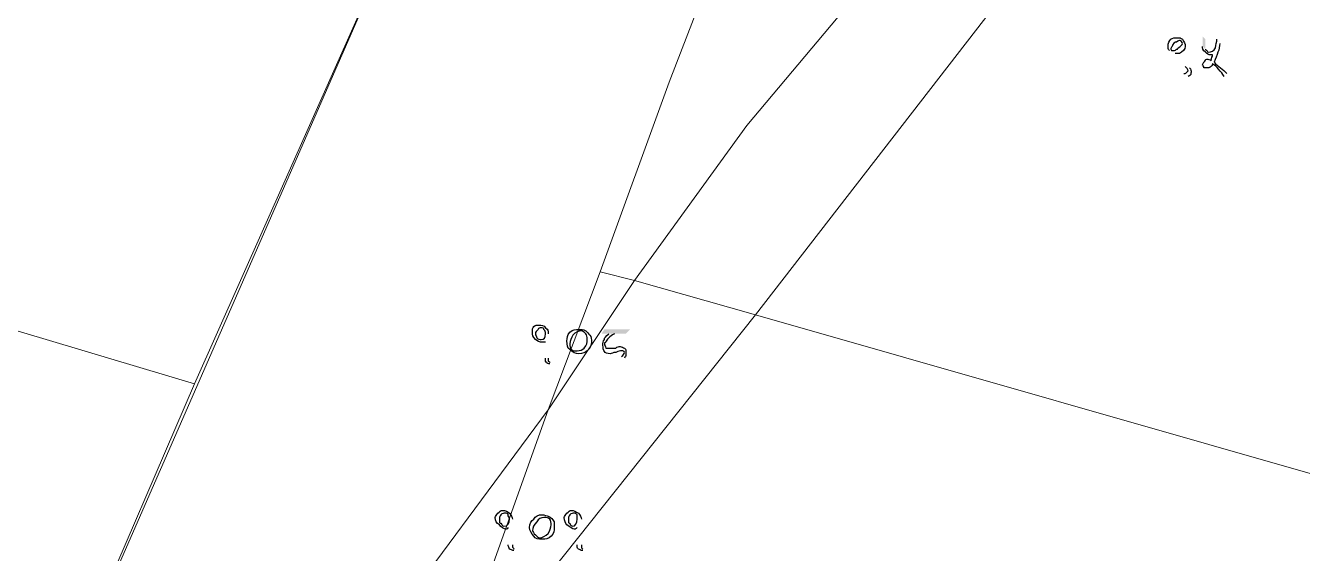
# Model space of a CAD drawing. Header units: inches. Extents: x -9985691 to 3643, y -3270716 to 4788.
# Drawn here: x -4983112 to -4982372, y -3260729 to -3260423 of the extents above; entities that cross this region are included whole.
import ezdxf

# ---------------------------------------------------------------- set-up
doc = ezdxf.new("R2010")
doc.units = ezdxf.units.IN
doc.header["$LTSCALE"] = 2
doc.header["$MEASUREMENT"] = 0
doc.layers.add('PDF_Geometry', color=7, linetype='CONTINUOUS')
doc.layers.add('PDF_Solid Fills', color=7, linetype='CONTINUOUS')

msp = doc.modelspace()

# ---------------------------------------------------------------- hatches: boundary and pattern name
at = {"layer": 'PDF_Solid Fills', "transparency": 33554559}
h = msp.add_hatch(color=256, dxfattribs=at)
h.paths.add_polyline_path([(-4982446.1, -3260438.82), (-4982437.77, -3260447.15)], flags=0)
h.paths.add_polyline_path([(-4982438.6, -3260452.15), (-4982441.1, -3260450.48)], flags=0)
h.paths.add_polyline_path([(-4982440.27, -3260446.32), (-4982449.43, -3260437.15)], flags=0)
h.paths.add_polyline_path([(-4982421.93, -3260430.48), (-4982420.27, -3260432.98)], flags=0)
h.paths.add_polyline_path([(-4982416.1, -3260450.48), (-4982417.77, -3260452.15)], flags=0)
h.paths.add_polyline_path([(-4982430.27, -3260434.65), (-4982430.27, -3260428.82), (-4982428.6, -3260430.48), (-4982428.6, -3260436.32)], flags=0)
h = msp.add_hatch(color=256, dxfattribs=at)
h.paths.add_polyline_path([(-4982446.1, -3260438.82), (-4982437.77, -3260447.15)], flags=0)
h.paths.add_polyline_path([(-4982438.6, -3260452.15), (-4982441.1, -3260450.48)], flags=0)
h.paths.add_polyline_path([(-4982440.27, -3260446.32), (-4982449.43, -3260437.15)], flags=0)
h.paths.add_polyline_path([(-4982421.93, -3260430.48), (-4982420.27, -3260432.98)], flags=0)
h.paths.add_polyline_path([(-4982416.1, -3260450.48), (-4982417.77, -3260452.15)], flags=0)
h.paths.add_polyline_path([(-4982430.27, -3260434.65), (-4982430.27, -3260428.82), (-4982428.6, -3260430.48), (-4982428.6, -3260436.32)], flags=0)
h = msp.add_hatch(color=256, dxfattribs=at)
h.paths.add_polyline_path([(-4982809.43, -3260601.31), (-4982809.43, -3260615.48)], flags=0)
h.paths.add_polyline_path([(-4982808.6, -3260617.98), (-4982808.6, -3260618.81)], flags=0)
h.paths.add_polyline_path([(-4982774.43, -3260601.31), (-4982778.6, -3260601.31), (-4982776.93, -3260598.81), (-4982761.93, -3260598.81), (-4982764.43, -3260601.31), (-4982771.1, -3260601.31)], flags=0)
h.paths.add_polyline_path([(-4982765.27, -3260615.48), (-4982766.93, -3260614.65)], flags=0)
h = msp.add_hatch(color=256, dxfattribs=at)
h.paths.add_polyline_path([(-4982809.43, -3260601.31), (-4982809.43, -3260615.48)], flags=0)
h.paths.add_polyline_path([(-4982808.6, -3260617.98), (-4982808.6, -3260618.81)], flags=0)
h.paths.add_polyline_path([(-4982774.43, -3260601.31), (-4982778.6, -3260601.31), (-4982776.93, -3260598.81), (-4982761.93, -3260598.81), (-4982764.43, -3260601.31), (-4982771.1, -3260601.31)], flags=0)
h.paths.add_polyline_path([(-4982765.27, -3260615.48), (-4982766.93, -3260614.65)], flags=0)

# ---------------------------------------------------------------- linework, layer by layer
at = {"layer": 'PDF_Geometry', "lineweight": 9}
for points in [[(-4982299.43, -3260525.48), (-4982339.43, -3260690.48), (-4982689.43, -3260590.48), (-4982519.43, -3260370.48), (-4982554.43, -3260165.48), (-4982544.43, -3260120.48), (-4982254.43, -3260105.48), (-4982294.43, -3260510.48)], [(-4982299.43, -3260525.48), (-4982339.43, -3260690.48), (-4982689.43, -3260590.48), (-4982519.43, -3260370.48), (-4982554.43, -3260165.48), (-4982544.43, -3260120.48), (-4982254.43, -3260105.48), (-4982294.43, -3260510.48)], [(-4982299.43, -3260525.48), (-4982339.43, -3260690.48), (-4982689.43, -3260590.48), (-4982519.43, -3260370.48), (-4982554.43, -3260165.48), (-4982544.43, -3260120.48), (-4982254.43, -3260105.48), (-4982294.43, -3260510.48)], [(-4982299.43, -3260525.48), (-4982339.43, -3260690.48), (-4982689.43, -3260590.48), (-4982519.43, -3260370.48), (-4982554.43, -3260165.48), (-4982544.43, -3260120.48), (-4982254.43, -3260105.48), (-4982294.43, -3260510.48)], [(-4982689.43, -3260590.48), (-4982759.43, -3260570.48), (-4982694.43, -3260480.48), (-4982589.43, -3260355.48), (-4982609.43, -3260170.48), (-4982594.43, -3260120.48), (-4982544.43, -3260120.48), (-4982554.43, -3260165.48), (-4982519.43, -3260370.48)], [(-4982689.43, -3260590.48), (-4982759.43, -3260570.48), (-4982694.43, -3260480.48), (-4982589.43, -3260355.48), (-4982609.43, -3260170.48), (-4982594.43, -3260120.48), (-4982544.43, -3260120.48), (-4982554.43, -3260165.48), (-4982519.43, -3260370.48)], [(-4982689.43, -3260590.48), (-4982759.43, -3260570.48), (-4982694.43, -3260480.48), (-4982589.43, -3260355.48), (-4982609.43, -3260170.48), (-4982594.43, -3260120.48), (-4982544.43, -3260120.48), (-4982554.43, -3260165.48), (-4982519.43, -3260370.48)], [(-4982689.43, -3260590.48), (-4982759.43, -3260570.48), (-4982694.43, -3260480.48), (-4982589.43, -3260355.48), (-4982609.43, -3260170.48), (-4982594.43, -3260120.48), (-4982544.43, -3260120.48), (-4982554.43, -3260165.48), (-4982519.43, -3260370.48)], [(-4982779.43, -3260565.48), (-4982809.43, -3260645.48), (-4982909.43, -3260780.48), (-4983179.43, -3261195.48), (-4983284.43, -3261195.48), (-4983139.43, -3260920.48), (-4982894.43, -3260360.48), (-4982889.43, -3260355.48), (-4982829.43, -3260215.48), (-4982819.43, -3260210.48), (-4982629.43, -3260170.48), (-4982739.43, -3260455.48)], [(-4982779.43, -3260565.48), (-4982809.43, -3260645.48), (-4982909.43, -3260780.48), (-4983179.43, -3261195.48), (-4983284.43, -3261195.48), (-4983139.43, -3260920.48), (-4982894.43, -3260360.48), (-4982889.43, -3260355.48), (-4982829.43, -3260215.48), (-4982819.43, -3260210.48), (-4982629.43, -3260170.48), (-4982739.43, -3260455.48)], [(-4982779.43, -3260565.48), (-4982809.43, -3260645.48), (-4982909.43, -3260780.48), (-4983179.43, -3261195.48), (-4983284.43, -3261195.48), (-4983139.43, -3260920.48), (-4982894.43, -3260360.48), (-4982889.43, -3260355.48), (-4982829.43, -3260215.48), (-4982819.43, -3260210.48), (-4982629.43, -3260170.48), (-4982739.43, -3260455.48)], [(-4982779.43, -3260565.48), (-4982809.43, -3260645.48), (-4982909.43, -3260780.48), (-4983179.43, -3261195.48), (-4983284.43, -3261195.48), (-4983139.43, -3260920.48), (-4982894.43, -3260360.48), (-4982889.43, -3260355.48), (-4982829.43, -3260215.48), (-4982819.43, -3260210.48), (-4982629.43, -3260170.48), (-4982739.43, -3260455.48)], [(-4982759.43, -3260570.48), (-4982779.43, -3260565.48), (-4982739.43, -3260455.48), (-4982629.43, -3260170.48), (-4982609.43, -3260170.48), (-4982589.43, -3260355.48), (-4982694.43, -3260480.48)], [(-4982759.43, -3260570.48), (-4982779.43, -3260565.48), (-4982739.43, -3260455.48), (-4982629.43, -3260170.48), (-4982609.43, -3260170.48), (-4982589.43, -3260355.48), (-4982694.43, -3260480.48)], [(-4982759.43, -3260570.48), (-4982779.43, -3260565.48), (-4982739.43, -3260455.48), (-4982629.43, -3260170.48), (-4982609.43, -3260170.48), (-4982589.43, -3260355.48), (-4982694.43, -3260480.48)], [(-4982759.43, -3260570.48), (-4982779.43, -3260565.48), (-4982739.43, -3260455.48), (-4982629.43, -3260170.48), (-4982609.43, -3260170.48), (-4982589.43, -3260355.48), (-4982694.43, -3260480.48)], [(-4983544.43, -3260195.48), (-4983059.43, -3260300.48), (-4982884.43, -3260335.48), (-4982889.43, -3260355.48), (-4982894.43, -3260360.48), (-4983014.43, -3260630.48), (-4983649.43, -3260440.48), (-4983669.43, -3260435.48), (-4983669.43, -3260385.48), (-4983599.43, -3260275.48), (-4983559.43, -3260210.48)], [(-4983544.43, -3260195.48), (-4983059.43, -3260300.48), (-4982884.43, -3260335.48), (-4982889.43, -3260355.48), (-4982894.43, -3260360.48), (-4983014.43, -3260630.48), (-4983649.43, -3260440.48), (-4983669.43, -3260435.48), (-4983669.43, -3260385.48), (-4983599.43, -3260275.48), (-4983559.43, -3260210.48)], [(-4983544.43, -3260195.48), (-4983059.43, -3260300.48), (-4982884.43, -3260335.48), (-4982889.43, -3260355.48), (-4982894.43, -3260360.48), (-4983014.43, -3260630.48), (-4983649.43, -3260440.48), (-4983669.43, -3260435.48), (-4983669.43, -3260385.48), (-4983599.43, -3260275.48), (-4983559.43, -3260210.48)], [(-4983544.43, -3260195.48), (-4983059.43, -3260300.48), (-4982884.43, -3260335.48), (-4982889.43, -3260355.48), (-4982894.43, -3260360.48), (-4983014.43, -3260630.48), (-4983649.43, -3260440.48), (-4983669.43, -3260435.48), (-4983669.43, -3260385.48), (-4983599.43, -3260275.48), (-4983559.43, -3260210.48)], [(-4983014.43, -3260630.48), (-4983139.43, -3260920.48), (-4983554.43, -3260760.48), (-4983669.43, -3260720.48), (-4983669.43, -3260460.48), (-4983649.43, -3260440.48)], [(-4983014.43, -3260630.48), (-4983139.43, -3260920.48), (-4983554.43, -3260760.48), (-4983669.43, -3260720.48), (-4983669.43, -3260460.48), (-4983649.43, -3260440.48)], [(-4983014.43, -3260630.48), (-4983139.43, -3260920.48), (-4983554.43, -3260760.48), (-4983669.43, -3260720.48), (-4983669.43, -3260460.48), (-4983649.43, -3260440.48)], [(-4983014.43, -3260630.48), (-4983139.43, -3260920.48), (-4983554.43, -3260760.48), (-4983669.43, -3260720.48), (-4983669.43, -3260460.48), (-4983649.43, -3260440.48)], [(-4982759.43, -3260570.48), (-4982809.43, -3260645.48), (-4982779.43, -3260565.48)], [(-4982759.43, -3260570.48), (-4982809.43, -3260645.48), (-4982779.43, -3260565.48)], [(-4982759.43, -3260570.48), (-4982809.43, -3260645.48), (-4982779.43, -3260565.48)], [(-4982759.43, -3260570.48), (-4982809.43, -3260645.48), (-4982779.43, -3260565.48)], [(-4982689.43, -3260590.48), (-4982844.43, -3260785.48), (-4982884.43, -3260855.48), (-4982809.43, -3260645.48), (-4982759.43, -3260570.48)], [(-4982689.43, -3260590.48), (-4982844.43, -3260785.48), (-4982884.43, -3260855.48), (-4982809.43, -3260645.48), (-4982759.43, -3260570.48)], [(-4982689.43, -3260590.48), (-4982844.43, -3260785.48), (-4982884.43, -3260855.48), (-4982809.43, -3260645.48), (-4982759.43, -3260570.48)], [(-4982689.43, -3260590.48), (-4982844.43, -3260785.48), (-4982884.43, -3260855.48), (-4982809.43, -3260645.48), (-4982759.43, -3260570.48)], [(-4982339.43, -3260690.48), (-4982349.43, -3260745.48), (-4982354.43, -3260760.48), (-4982404.43, -3260955.48), (-4982419.43, -3260940.48), (-4982554.43, -3260920.48), (-4982844.43, -3260785.48), (-4982689.43, -3260590.48)], [(-4982339.43, -3260690.48), (-4982349.43, -3260745.48), (-4982354.43, -3260760.48), (-4982404.43, -3260955.48), (-4982419.43, -3260940.48), (-4982554.43, -3260920.48), (-4982844.43, -3260785.48), (-4982689.43, -3260590.48)], [(-4982339.43, -3260690.48), (-4982349.43, -3260745.48), (-4982354.43, -3260760.48), (-4982404.43, -3260955.48), (-4982419.43, -3260940.48), (-4982554.43, -3260920.48), (-4982844.43, -3260785.48), (-4982689.43, -3260590.48)], [(-4982339.43, -3260690.48), (-4982349.43, -3260745.48), (-4982354.43, -3260760.48), (-4982404.43, -3260955.48), (-4982419.43, -3260940.48), (-4982554.43, -3260920.48), (-4982844.43, -3260785.48), (-4982689.43, -3260590.48)], [(-4982884.43, -3260855.48), (-4983099.43, -3261195.48), (-4983179.43, -3261195.48), (-4982909.43, -3260780.48), (-4982809.43, -3260645.48)], [(-4982884.43, -3260855.48), (-4983099.43, -3261195.48), (-4983179.43, -3261195.48), (-4982909.43, -3260780.48), (-4982809.43, -3260645.48)], [(-4982884.43, -3260855.48), (-4983099.43, -3261195.48), (-4983179.43, -3261195.48), (-4982909.43, -3260780.48), (-4982809.43, -3260645.48)], [(-4982884.43, -3260855.48), (-4983099.43, -3261195.48), (-4983179.43, -3261195.48), (-4982909.43, -3260780.48), (-4982809.43, -3260645.48)]]:
    msp.add_lwpolyline(points, close=True, dxfattribs=at)
at = {"layer": 'PDF_Geometry', "lineweight": 25}
for points in [[(-4982450.27, -3260434.65), (-4982450.27, -3260432.98), (-4982449.43, -3260431.32), (-4982448.6, -3260430.48)], [(-4982450.27, -3260434.65), (-4982450.27, -3260432.98), (-4982449.43, -3260431.32), (-4982448.6, -3260430.48)], [(-4982448.6, -3260430.48), (-4982447.77, -3260429.65), (-4982446.1, -3260429.65), (-4982445.27, -3260429.65)], [(-4982448.6, -3260430.48), (-4982447.77, -3260429.65), (-4982446.1, -3260429.65), (-4982445.27, -3260429.65)], [(-4982445.27, -3260432.15), (-4982446.1, -3260432.15), (-4982447.77, -3260432.98), (-4982447.77, -3260434.65)], [(-4982445.27, -3260432.15), (-4982446.1, -3260432.15), (-4982447.77, -3260432.98), (-4982447.77, -3260434.65)], [(-4982445.27, -3260429.65), (-4982443.6, -3260429.65), (-4982442.77, -3260429.65), (-4982441.93, -3260430.48)], [(-4982445.27, -3260429.65), (-4982443.6, -3260429.65), (-4982442.77, -3260429.65), (-4982441.93, -3260430.48)], [(-4982443.6, -3260431.32), (-4982443.6, -3260431.32), (-4982444.43, -3260431.32), (-4982445.27, -3260432.15)], [(-4982443.6, -3260431.32), (-4982443.6, -3260431.32), (-4982444.43, -3260431.32), (-4982445.27, -3260432.15)], [(-4982444.43, -3260435.48), (-4982442.77, -3260434.65), (-4982441.93, -3260433.82), (-4982441.93, -3260432.98)], [(-4982444.43, -3260435.48), (-4982442.77, -3260434.65), (-4982441.93, -3260433.82), (-4982441.93, -3260432.98)], [(-4982441.93, -3260432.98), (-4982441.93, -3260432.15), (-4982442.77, -3260431.32), (-4982443.6, -3260431.32)], [(-4982441.93, -3260432.98), (-4982441.93, -3260432.15), (-4982442.77, -3260431.32), (-4982443.6, -3260431.32)], [(-4982441.93, -3260430.48), (-4982441.1, -3260432.15), (-4982440.27, -3260432.98), (-4982440.27, -3260434.65)], [(-4982441.93, -3260430.48), (-4982441.1, -3260432.15), (-4982440.27, -3260432.98), (-4982440.27, -3260434.65)], [(-4982420.27, -3260432.98), (-4982420.27, -3260436.32), (-4982421.93, -3260439.65), (-4982423.6, -3260443.82)], [(-4982420.27, -3260432.98), (-4982420.27, -3260436.32), (-4982421.93, -3260439.65), (-4982423.6, -3260443.82)], [(-4982422.77, -3260435.48), (-4982422.77, -3260433.82), (-4982421.93, -3260432.15), (-4982421.93, -3260430.48)], [(-4982422.77, -3260435.48), (-4982422.77, -3260433.82), (-4982421.93, -3260432.15), (-4982421.93, -3260430.48)], [(-4982449.43, -3260437.15), (-4982450.27, -3260436.32), (-4982450.27, -3260435.48), (-4982450.27, -3260434.65)], [(-4982449.43, -3260437.15), (-4982450.27, -3260436.32), (-4982450.27, -3260435.48), (-4982450.27, -3260434.65)], [(-4982447.77, -3260434.65), (-4982448.6, -3260435.48), (-4982448.6, -3260435.48), (-4982448.6, -3260436.32)], [(-4982447.77, -3260434.65), (-4982448.6, -3260435.48), (-4982448.6, -3260435.48), (-4982448.6, -3260436.32)], [(-4982448.6, -3260436.32), (-4982448.6, -3260437.15), (-4982447.77, -3260437.15), (-4982447.77, -3260437.15)], [(-4982448.6, -3260436.32), (-4982448.6, -3260437.15), (-4982447.77, -3260437.15), (-4982447.77, -3260437.15)], [(-4982447.77, -3260437.15), (-4982446.93, -3260437.15), (-4982446.1, -3260437.15), (-4982445.27, -3260436.32)], [(-4982447.77, -3260437.15), (-4982446.93, -3260437.15), (-4982446.1, -3260437.15), (-4982445.27, -3260436.32)], [(-4982443.6, -3260438.82), (-4982444.43, -3260438.82), (-4982445.27, -3260438.82), (-4982446.1, -3260438.82)], [(-4982443.6, -3260438.82), (-4982444.43, -3260438.82), (-4982445.27, -3260438.82), (-4982446.1, -3260438.82)], [(-4982445.27, -3260436.32), (-4982445.27, -3260436.32), (-4982444.43, -3260436.32), (-4982444.43, -3260435.48)], [(-4982445.27, -3260436.32), (-4982445.27, -3260436.32), (-4982444.43, -3260436.32), (-4982444.43, -3260435.48)], [(-4982440.27, -3260434.65), (-4982440.27, -3260436.32), (-4982441.93, -3260437.98), (-4982443.6, -3260438.82)], [(-4982440.27, -3260434.65), (-4982440.27, -3260436.32), (-4982441.93, -3260437.98), (-4982443.6, -3260438.82)], [(-4982428.6, -3260437.98), (-4982430.27, -3260437.15), (-4982430.27, -3260435.48), (-4982430.27, -3260434.65)], [(-4982428.6, -3260437.98), (-4982430.27, -3260437.15), (-4982430.27, -3260435.48), (-4982430.27, -3260434.65)], [(-4982428.6, -3260436.32), (-4982428.6, -3260436.32), (-4982428.6, -3260437.15), (-4982427.77, -3260437.15)], [(-4982428.6, -3260436.32), (-4982428.6, -3260436.32), (-4982428.6, -3260437.15), (-4982427.77, -3260437.15)], [(-4982425.27, -3260439.65), (-4982426.93, -3260439.65), (-4982427.77, -3260438.82), (-4982428.6, -3260437.98)], [(-4982425.27, -3260439.65), (-4982426.93, -3260439.65), (-4982427.77, -3260438.82), (-4982428.6, -3260437.98)], [(-4982427.77, -3260437.15), (-4982427.77, -3260437.98), (-4982426.93, -3260437.98), (-4982426.93, -3260437.98)], [(-4982427.77, -3260437.15), (-4982427.77, -3260437.98), (-4982426.93, -3260437.98), (-4982426.93, -3260437.98)], [(-4982426.93, -3260437.98), (-4982425.27, -3260437.98), (-4982423.6, -3260437.15), (-4982422.77, -3260435.48)], [(-4982426.93, -3260437.98), (-4982425.27, -3260437.98), (-4982423.6, -3260437.15), (-4982422.77, -3260435.48)], [(-4982425.27, -3260442.98), (-4982425.27, -3260441.32), (-4982424.43, -3260440.48), (-4982424.43, -3260439.65)], [(-4982424.43, -3260439.65), (-4982424.43, -3260439.65), (-4982425.27, -3260439.65), (-4982425.27, -3260439.65)], [(-4982425.27, -3260442.98), (-4982425.27, -3260441.32), (-4982424.43, -3260440.48), (-4982424.43, -3260439.65)], [(-4982424.43, -3260439.65), (-4982424.43, -3260439.65), (-4982425.27, -3260439.65), (-4982425.27, -3260439.65)], [(-4982438.6, -3260448.82), (-4982438.6, -3260447.98), (-4982439.43, -3260447.15), (-4982440.27, -3260446.32)], [(-4982438.6, -3260448.82), (-4982438.6, -3260447.98), (-4982439.43, -3260447.15), (-4982440.27, -3260446.32)], [(-4982439.43, -3260449.65), (-4982439.43, -3260449.65), (-4982438.6, -3260448.82), (-4982438.6, -3260448.82)], [(-4982439.43, -3260449.65), (-4982439.43, -3260449.65), (-4982438.6, -3260448.82), (-4982438.6, -3260448.82)], [(-4982437.77, -3260447.15), (-4982436.93, -3260447.98), (-4982436.93, -3260448.82), (-4982436.93, -3260449.65)], [(-4982437.77, -3260447.15), (-4982436.93, -3260447.98), (-4982436.93, -3260448.82), (-4982436.93, -3260449.65)], [(-4982430.27, -3260445.48), (-4982430.27, -3260444.65), (-4982429.43, -3260443.82), (-4982429.43, -3260443.82)], [(-4982430.27, -3260445.48), (-4982430.27, -3260444.65), (-4982429.43, -3260443.82), (-4982429.43, -3260443.82)], [(-4982429.43, -3260447.15), (-4982429.43, -3260446.32), (-4982430.27, -3260445.48), (-4982430.27, -3260445.48)], [(-4982429.43, -3260447.15), (-4982429.43, -3260446.32), (-4982430.27, -3260445.48), (-4982430.27, -3260445.48)], [(-4982429.43, -3260443.82), (-4982428.6, -3260442.98), (-4982428.6, -3260442.15), (-4982427.77, -3260442.15)], [(-4982429.43, -3260443.82), (-4982428.6, -3260442.98), (-4982428.6, -3260442.15), (-4982427.77, -3260442.15)], [(-4982427.77, -3260447.15), (-4982428.6, -3260447.15), (-4982428.6, -3260447.15), (-4982429.43, -3260447.15)], [(-4982427.77, -3260447.15), (-4982428.6, -3260447.15), (-4982428.6, -3260447.15), (-4982429.43, -3260447.15)], [(-4982427.77, -3260442.15), (-4982426.93, -3260442.15), (-4982426.1, -3260442.15), (-4982425.27, -3260442.98)], [(-4982427.77, -3260442.15), (-4982426.93, -3260442.15), (-4982426.1, -3260442.15), (-4982425.27, -3260442.98)], [(-4982425.27, -3260446.32), (-4982426.1, -3260447.15), (-4982426.93, -3260447.15), (-4982427.77, -3260447.15)], [(-4982425.27, -3260446.32), (-4982426.1, -3260447.15), (-4982426.93, -3260447.15), (-4982427.77, -3260447.15)], [(-4982424.43, -3260444.65), (-4982424.43, -3260445.48), (-4982425.27, -3260446.32), (-4982425.27, -3260446.32)], [(-4982424.43, -3260444.65), (-4982424.43, -3260445.48), (-4982425.27, -3260446.32), (-4982425.27, -3260446.32)], [(-4982421.1, -3260447.98), (-4982421.93, -3260446.32), (-4982423.6, -3260445.48), (-4982424.43, -3260444.65)], [(-4982421.1, -3260447.98), (-4982421.93, -3260446.32), (-4982423.6, -3260445.48), (-4982424.43, -3260444.65)], [(-4982423.6, -3260443.82), (-4982421.1, -3260446.32), (-4982418.6, -3260447.98), (-4982416.1, -3260450.48)], [(-4982423.6, -3260443.82), (-4982421.1, -3260446.32), (-4982418.6, -3260447.98), (-4982416.1, -3260450.48)], [(-4982417.77, -3260452.15), (-4982418.6, -3260450.48), (-4982419.43, -3260449.65), (-4982421.1, -3260447.98)], [(-4982417.77, -3260452.15), (-4982418.6, -3260450.48), (-4982419.43, -3260449.65), (-4982421.1, -3260447.98)], [(-4982441.1, -3260450.48), (-4982440.27, -3260450.48), (-4982440.27, -3260450.48), (-4982439.43, -3260449.65)], [(-4982441.1, -3260450.48), (-4982440.27, -3260450.48), (-4982440.27, -3260450.48), (-4982439.43, -3260449.65)], [(-4982436.93, -3260449.65), (-4982436.93, -3260450.48), (-4982436.93, -3260451.32), (-4982438.6, -3260452.15)], [(-4982436.93, -3260449.65), (-4982436.93, -3260450.48), (-4982436.93, -3260451.32), (-4982438.6, -3260452.15)], [(-4982817.77, -3260597.15), (-4982816.93, -3260596.31), (-4982816.1, -3260596.31), (-4982814.43, -3260596.31)], [(-4982817.77, -3260597.15), (-4982816.93, -3260596.31), (-4982816.1, -3260596.31), (-4982814.43, -3260596.31)], [(-4982814.43, -3260596.31), (-4982813.6, -3260596.31), (-4982811.93, -3260596.31), (-4982811.1, -3260597.98)], [(-4982814.43, -3260596.31), (-4982813.6, -3260596.31), (-4982811.93, -3260596.31), (-4982811.1, -3260597.98)], [(-4982818.6, -3260600.48), (-4982818.6, -3260598.81), (-4982818.6, -3260597.98), (-4982817.77, -3260597.15)], [(-4982818.6, -3260600.48), (-4982818.6, -3260598.81), (-4982818.6, -3260597.98), (-4982817.77, -3260597.15)], [(-4982816.93, -3260604.65), (-4982818.6, -3260602.98), (-4982818.6, -3260602.15), (-4982818.6, -3260600.48)], [(-4982816.93, -3260604.65), (-4982818.6, -3260602.98), (-4982818.6, -3260602.15), (-4982818.6, -3260600.48)], [(-4982815.27, -3260598.81), (-4982816.1, -3260599.65), (-4982816.93, -3260600.48), (-4982816.93, -3260601.31)], [(-4982815.27, -3260598.81), (-4982816.1, -3260599.65), (-4982816.93, -3260600.48), (-4982816.93, -3260601.31)], [(-4982816.93, -3260601.31), (-4982816.93, -3260602.15), (-4982816.1, -3260602.98), (-4982816.1, -3260603.81)], [(-4982816.93, -3260601.31), (-4982816.93, -3260602.15), (-4982816.1, -3260602.98), (-4982816.1, -3260603.81)], [(-4982816.1, -3260603.81), (-4982815.27, -3260604.65), (-4982814.43, -3260604.65), (-4982813.6, -3260604.65)], [(-4982816.1, -3260603.81), (-4982815.27, -3260604.65), (-4982814.43, -3260604.65), (-4982813.6, -3260604.65)], [(-4982813.6, -3260597.98), (-4982814.43, -3260597.98), (-4982815.27, -3260597.98), (-4982815.27, -3260598.81)], [(-4982813.6, -3260597.98), (-4982814.43, -3260597.98), (-4982815.27, -3260597.98), (-4982815.27, -3260598.81)], [(-4982811.93, -3260598.81), (-4982811.93, -3260597.98), (-4982812.77, -3260597.98), (-4982813.6, -3260597.98)], [(-4982811.93, -3260598.81), (-4982811.93, -3260597.98), (-4982812.77, -3260597.98), (-4982813.6, -3260597.98)], [(-4982813.6, -3260604.65), (-4982811.93, -3260604.65), (-4982811.1, -3260603.81), (-4982811.1, -3260601.31)], [(-4982813.6, -3260604.65), (-4982811.93, -3260604.65), (-4982811.1, -3260603.81), (-4982811.1, -3260601.31)], [(-4982811.1, -3260601.31), (-4982811.1, -3260600.48), (-4982811.1, -3260599.65), (-4982811.93, -3260598.81)], [(-4982811.1, -3260601.31), (-4982811.1, -3260600.48), (-4982811.1, -3260599.65), (-4982811.93, -3260598.81)], [(-4982811.1, -3260597.98), (-4982809.43, -3260598.81), (-4982809.43, -3260599.65), (-4982809.43, -3260601.31)], [(-4982811.1, -3260597.98), (-4982809.43, -3260598.81), (-4982809.43, -3260599.65), (-4982809.43, -3260601.31)], [(-4982798.6, -3260605.48), (-4982798.6, -3260603.81), (-4982798.6, -3260602.15), (-4982796.93, -3260600.48)], [(-4982798.6, -3260605.48), (-4982798.6, -3260603.81), (-4982798.6, -3260602.15), (-4982796.93, -3260600.48)], [(-4982796.93, -3260600.48), (-4982795.27, -3260598.81), (-4982793.6, -3260598.81), (-4982791.93, -3260598.81)], [(-4982796.93, -3260600.48), (-4982795.27, -3260598.81), (-4982793.6, -3260598.81), (-4982791.93, -3260598.81)], [(-4982795.27, -3260602.15), (-4982796.1, -3260603.81), (-4982796.93, -3260605.48), (-4982796.93, -3260607.15)], [(-4982795.27, -3260602.15), (-4982796.1, -3260603.81), (-4982796.93, -3260605.48), (-4982796.93, -3260607.15)], [(-4982790.27, -3260599.65), (-4982791.93, -3260599.65), (-4982793.6, -3260600.48), (-4982795.27, -3260602.15)], [(-4982790.27, -3260599.65), (-4982791.93, -3260599.65), (-4982793.6, -3260600.48), (-4982795.27, -3260602.15)], [(-4982791.93, -3260598.81), (-4982790.27, -3260598.81), (-4982789.43, -3260598.81), (-4982787.77, -3260599.65)], [(-4982791.93, -3260598.81), (-4982790.27, -3260598.81), (-4982789.43, -3260598.81), (-4982787.77, -3260599.65)], [(-4982787.77, -3260601.31), (-4982788.6, -3260600.48), (-4982789.43, -3260599.65), (-4982790.27, -3260599.65)], [(-4982787.77, -3260601.31), (-4982788.6, -3260600.48), (-4982789.43, -3260599.65), (-4982790.27, -3260599.65)], [(-4982787.77, -3260599.65), (-4982786.93, -3260600.48), (-4982786.1, -3260601.31), (-4982785.27, -3260602.15)], [(-4982787.77, -3260599.65), (-4982786.93, -3260600.48), (-4982786.1, -3260601.31), (-4982785.27, -3260602.15)], [(-4982786.93, -3260604.65), (-4982786.93, -3260602.98), (-4982786.93, -3260602.15), (-4982787.77, -3260601.31)], [(-4982786.93, -3260604.65), (-4982786.93, -3260602.98), (-4982786.93, -3260602.15), (-4982787.77, -3260601.31)], [(-4982785.27, -3260602.15), (-4982784.43, -3260602.98), (-4982784.43, -3260604.65), (-4982784.43, -3260606.31)], [(-4982785.27, -3260602.15), (-4982784.43, -3260602.98), (-4982784.43, -3260604.65), (-4982784.43, -3260606.31)], [(-4982776.93, -3260604.65), (-4982776.93, -3260603.81), (-4982776.1, -3260602.98), (-4982774.43, -3260601.31)], [(-4982776.93, -3260604.65), (-4982776.93, -3260603.81), (-4982776.1, -3260602.98), (-4982774.43, -3260601.31)], [(-4982774.43, -3260603.81), (-4982775.27, -3260604.65), (-4982776.1, -3260605.48), (-4982776.1, -3260606.31)], [(-4982774.43, -3260603.81), (-4982775.27, -3260604.65), (-4982776.1, -3260605.48), (-4982776.1, -3260606.31)], [(-4982771.1, -3260601.31), (-4982772.77, -3260602.15), (-4982773.6, -3260602.98), (-4982774.43, -3260603.81)], [(-4982771.1, -3260601.31), (-4982772.77, -3260602.15), (-4982773.6, -3260602.98), (-4982774.43, -3260603.81)], [(-4982812.77, -3260606.31), (-4982814.43, -3260606.31), (-4982816.1, -3260605.48), (-4982816.93, -3260604.65)], [(-4982812.77, -3260606.31), (-4982814.43, -3260606.31), (-4982816.1, -3260605.48), (-4982816.93, -3260604.65)], [(-4982811.1, -3260606.31), (-4982811.93, -3260606.31), (-4982812.77, -3260606.31), (-4982812.77, -3260606.31)], [(-4982811.1, -3260606.31), (-4982811.93, -3260606.31), (-4982812.77, -3260606.31), (-4982812.77, -3260606.31)], [(-4982796.93, -3260610.48), (-4982798.6, -3260609.65), (-4982798.6, -3260607.98), (-4982798.6, -3260605.48)], [(-4982796.93, -3260610.48), (-4982798.6, -3260609.65), (-4982798.6, -3260607.98), (-4982798.6, -3260605.48)], [(-4982796.93, -3260607.15), (-4982796.93, -3260608.81), (-4982796.93, -3260609.65), (-4982796.1, -3260610.48)], [(-4982796.93, -3260607.15), (-4982796.93, -3260608.81), (-4982796.93, -3260609.65), (-4982796.1, -3260610.48)], [(-4982791.93, -3260612.98), (-4982793.6, -3260612.98), (-4982795.27, -3260612.15), (-4982796.93, -3260610.48)], [(-4982791.93, -3260612.98), (-4982793.6, -3260612.98), (-4982795.27, -3260612.15), (-4982796.93, -3260610.48)], [(-4982796.1, -3260610.48), (-4982795.27, -3260611.31), (-4982794.43, -3260611.31), (-4982792.77, -3260611.31)], [(-4982796.1, -3260610.48), (-4982795.27, -3260611.31), (-4982794.43, -3260611.31), (-4982792.77, -3260611.31)], [(-4982792.77, -3260611.31), (-4982791.1, -3260611.31), (-4982789.43, -3260610.48), (-4982788.6, -3260609.65)], [(-4982792.77, -3260611.31), (-4982791.1, -3260611.31), (-4982789.43, -3260610.48), (-4982788.6, -3260609.65)], [(-4982786.93, -3260611.31), (-4982787.77, -3260612.15), (-4982789.43, -3260612.98), (-4982791.93, -3260612.98)], [(-4982786.93, -3260611.31), (-4982787.77, -3260612.15), (-4982789.43, -3260612.98), (-4982791.93, -3260612.98)], [(-4982788.6, -3260609.65), (-4982786.93, -3260607.98), (-4982786.93, -3260606.31), (-4982786.93, -3260604.65)], [(-4982788.6, -3260609.65), (-4982786.93, -3260607.98), (-4982786.93, -3260606.31), (-4982786.93, -3260604.65)], [(-4982784.43, -3260606.31), (-4982784.43, -3260607.98), (-4982785.27, -3260609.65), (-4982786.93, -3260611.31)], [(-4982784.43, -3260606.31), (-4982784.43, -3260607.98), (-4982785.27, -3260609.65), (-4982786.93, -3260611.31)], [(-4982777.77, -3260607.98), (-4982777.77, -3260607.15), (-4982777.77, -3260605.48), (-4982776.93, -3260604.65)], [(-4982777.77, -3260607.98), (-4982777.77, -3260607.15), (-4982777.77, -3260605.48), (-4982776.93, -3260604.65)], [(-4982773.6, -3260612.98), (-4982776.93, -3260612.98), (-4982777.77, -3260611.31), (-4982777.77, -3260607.98)], [(-4982773.6, -3260612.98), (-4982776.93, -3260612.98), (-4982777.77, -3260611.31), (-4982777.77, -3260607.98)], [(-4982776.1, -3260606.31), (-4982776.93, -3260606.31), (-4982776.93, -3260607.15), (-4982776.93, -3260607.15)], [(-4982776.1, -3260606.31), (-4982776.93, -3260606.31), (-4982776.93, -3260607.15), (-4982776.93, -3260607.15)], [(-4982776.93, -3260607.15), (-4982776.93, -3260607.98), (-4982776.1, -3260608.81), (-4982776.1, -3260609.65)], [(-4982776.93, -3260607.15), (-4982776.93, -3260607.98), (-4982776.1, -3260608.81), (-4982776.1, -3260609.65)], [(-4982776.1, -3260609.65), (-4982775.27, -3260609.65), (-4982774.43, -3260609.65), (-4982773.6, -3260609.65)], [(-4982776.1, -3260609.65), (-4982775.27, -3260609.65), (-4982774.43, -3260609.65), (-4982773.6, -3260609.65)], [(-4982773.6, -3260609.65), (-4982772.77, -3260609.65), (-4982771.93, -3260609.65), (-4982770.27, -3260609.65)], [(-4982773.6, -3260609.65), (-4982772.77, -3260609.65), (-4982771.93, -3260609.65), (-4982770.27, -3260609.65)], [(-4982770.27, -3260609.65), (-4982769.43, -3260608.81), (-4982768.6, -3260608.81), (-4982767.77, -3260608.81)], [(-4982770.27, -3260609.65), (-4982769.43, -3260608.81), (-4982768.6, -3260608.81), (-4982767.77, -3260608.81)], [(-4982766.93, -3260611.31), (-4982767.77, -3260611.31), (-4982768.6, -3260611.31), (-4982770.27, -3260612.15)], [(-4982766.93, -3260611.31), (-4982767.77, -3260611.31), (-4982768.6, -3260611.31), (-4982770.27, -3260612.15)], [(-4982767.77, -3260608.81), (-4982766.93, -3260608.81), (-4982766.1, -3260609.65), (-4982765.27, -3260609.65)], [(-4982767.77, -3260608.81), (-4982766.93, -3260608.81), (-4982766.1, -3260609.65), (-4982765.27, -3260609.65)], [(-4982765.27, -3260612.15), (-4982765.27, -3260611.31), (-4982766.1, -3260611.31), (-4982766.93, -3260611.31)], [(-4982765.27, -3260612.15), (-4982765.27, -3260611.31), (-4982766.1, -3260611.31), (-4982766.93, -3260611.31)], [(-4982765.27, -3260609.65), (-4982764.43, -3260610.48), (-4982764.43, -3260611.31), (-4982764.43, -3260612.15)], [(-4982765.27, -3260609.65), (-4982764.43, -3260610.48), (-4982764.43, -3260611.31), (-4982764.43, -3260612.15)], [(-4982810.27, -3260617.98), (-4982811.1, -3260617.98), (-4982811.1, -3260617.15), (-4982811.1, -3260615.48)], [(-4982810.27, -3260617.98), (-4982811.1, -3260617.98), (-4982811.1, -3260617.15), (-4982811.1, -3260615.48)], [(-4982808.6, -3260618.81), (-4982809.43, -3260618.81), (-4982810.27, -3260618.81), (-4982810.27, -3260617.98)], [(-4982808.6, -3260618.81), (-4982809.43, -3260618.81), (-4982810.27, -3260618.81), (-4982810.27, -3260617.98)], [(-4982809.43, -3260615.48), (-4982809.43, -3260616.31), (-4982809.43, -3260617.15), (-4982809.43, -3260617.15)], [(-4982809.43, -3260615.48), (-4982809.43, -3260616.31), (-4982809.43, -3260617.15), (-4982809.43, -3260617.15)], [(-4982809.43, -3260617.15), (-4982808.6, -3260617.15), (-4982808.6, -3260617.98), (-4982808.6, -3260617.98)], [(-4982809.43, -3260617.15), (-4982808.6, -3260617.15), (-4982808.6, -3260617.98), (-4982808.6, -3260617.98)], [(-4982770.27, -3260612.15), (-4982771.93, -3260612.15), (-4982772.77, -3260612.98), (-4982773.6, -3260612.98)], [(-4982770.27, -3260612.15), (-4982771.93, -3260612.15), (-4982772.77, -3260612.98), (-4982773.6, -3260612.98)], [(-4982766.93, -3260614.65), (-4982766.1, -3260613.81), (-4982765.27, -3260612.98), (-4982765.27, -3260612.15)], [(-4982766.93, -3260614.65), (-4982766.1, -3260613.81), (-4982765.27, -3260612.98), (-4982765.27, -3260612.15)], [(-4982764.43, -3260613.81), (-4982764.43, -3260614.65), (-4982765.27, -3260614.65), (-4982765.27, -3260615.48)], [(-4982764.43, -3260613.81), (-4982764.43, -3260614.65), (-4982765.27, -3260614.65), (-4982765.27, -3260615.48)], [(-4982764.43, -3260612.15), (-4982764.43, -3260612.98), (-4982764.43, -3260613.81), (-4982764.43, -3260613.81)], [(-4982764.43, -3260612.15), (-4982764.43, -3260612.98), (-4982764.43, -3260613.81), (-4982764.43, -3260613.81)], [(-4982840.27, -3260707.98), (-4982840.27, -3260707.15), (-4982839.43, -3260706.32), (-4982838.6, -3260705.48)], [(-4982840.27, -3260707.98), (-4982840.27, -3260707.15), (-4982839.43, -3260706.32), (-4982838.6, -3260705.48)], [(-4982837.77, -3260712.15), (-4982839.43, -3260711.32), (-4982840.27, -3260709.65), (-4982840.27, -3260707.98)], [(-4982837.77, -3260712.15), (-4982839.43, -3260711.32), (-4982840.27, -3260709.65), (-4982840.27, -3260707.98)], [(-4982838.6, -3260705.48), (-4982837.77, -3260704.65), (-4982836.93, -3260703.82), (-4982836.1, -3260703.82)], [(-4982838.6, -3260705.48), (-4982837.77, -3260704.65), (-4982836.93, -3260703.82), (-4982836.1, -3260703.82)], [(-4982836.93, -3260706.32), (-4982837.77, -3260707.15), (-4982837.77, -3260707.98), (-4982837.77, -3260709.65)], [(-4982836.93, -3260706.32), (-4982837.77, -3260707.15), (-4982837.77, -3260707.98), (-4982837.77, -3260709.65)], [(-4982834.43, -3260705.48), (-4982835.27, -3260705.48), (-4982836.1, -3260705.48), (-4982836.93, -3260706.32)], [(-4982834.43, -3260705.48), (-4982835.27, -3260705.48), (-4982836.1, -3260705.48), (-4982836.93, -3260706.32)], [(-4982836.1, -3260703.82), (-4982834.43, -3260703.82), (-4982832.77, -3260704.65), (-4982831.93, -3260705.48)], [(-4982836.1, -3260703.82), (-4982834.43, -3260703.82), (-4982832.77, -3260704.65), (-4982831.93, -3260705.48)], [(-4982832.77, -3260706.32), (-4982832.77, -3260705.48), (-4982833.6, -3260705.48), (-4982834.43, -3260705.48)], [(-4982832.77, -3260706.32), (-4982832.77, -3260705.48), (-4982833.6, -3260705.48), (-4982834.43, -3260705.48)], [(-4982831.93, -3260708.82), (-4982831.93, -3260707.98), (-4982832.77, -3260707.15), (-4982832.77, -3260706.32)], [(-4982831.93, -3260708.82), (-4982831.93, -3260707.98), (-4982832.77, -3260707.15), (-4982832.77, -3260706.32)], [(-4982831.93, -3260705.48), (-4982831.1, -3260706.32), (-4982830.27, -3260707.98), (-4982830.27, -3260708.82)], [(-4982831.93, -3260705.48), (-4982831.1, -3260706.32), (-4982830.27, -3260707.98), (-4982830.27, -3260708.82)], [(-4982817.77, -3260708.82), (-4982816.93, -3260707.15), (-4982815.27, -3260706.32), (-4982812.77, -3260706.32)], [(-4982817.77, -3260708.82), (-4982816.93, -3260707.15), (-4982815.27, -3260706.32), (-4982812.77, -3260706.32)], [(-4982811.93, -3260707.98), (-4982813.6, -3260707.98), (-4982815.27, -3260708.82), (-4982816.1, -3260710.48)], [(-4982811.93, -3260707.98), (-4982813.6, -3260707.98), (-4982815.27, -3260708.82), (-4982816.1, -3260710.48)], [(-4982812.77, -3260706.32), (-4982811.93, -3260706.32), (-4982810.27, -3260707.15), (-4982809.43, -3260707.15)], [(-4982812.77, -3260706.32), (-4982811.93, -3260706.32), (-4982810.27, -3260707.15), (-4982809.43, -3260707.15)], [(-4982808.6, -3260708.82), (-4982809.43, -3260707.98), (-4982810.27, -3260707.98), (-4982811.93, -3260707.98)], [(-4982808.6, -3260708.82), (-4982809.43, -3260707.98), (-4982810.27, -3260707.98), (-4982811.93, -3260707.98)], [(-4982809.43, -3260707.15), (-4982807.77, -3260707.98), (-4982806.93, -3260708.82), (-4982806.1, -3260710.48)], [(-4982809.43, -3260707.15), (-4982807.77, -3260707.98), (-4982806.93, -3260708.82), (-4982806.1, -3260710.48)], [(-4982800.27, -3260707.98), (-4982800.27, -3260707.15), (-4982799.43, -3260706.32), (-4982798.6, -3260705.48)], [(-4982800.27, -3260707.98), (-4982800.27, -3260707.15), (-4982799.43, -3260706.32), (-4982798.6, -3260705.48)], [(-4982798.6, -3260712.15), (-4982799.43, -3260711.32), (-4982800.27, -3260709.65), (-4982800.27, -3260707.98)], [(-4982798.6, -3260712.15), (-4982799.43, -3260711.32), (-4982800.27, -3260709.65), (-4982800.27, -3260707.98)], [(-4982798.6, -3260705.48), (-4982797.77, -3260704.65), (-4982796.93, -3260703.82), (-4982796.1, -3260703.82)], [(-4982798.6, -3260705.48), (-4982797.77, -3260704.65), (-4982796.93, -3260703.82), (-4982796.1, -3260703.82)], [(-4982796.93, -3260706.32), (-4982797.77, -3260707.15), (-4982797.77, -3260707.98), (-4982797.77, -3260709.65)], [(-4982796.93, -3260706.32), (-4982797.77, -3260707.15), (-4982797.77, -3260707.98), (-4982797.77, -3260709.65)], [(-4982794.43, -3260705.48), (-4982795.27, -3260705.48), (-4982796.1, -3260705.48), (-4982796.93, -3260706.32)], [(-4982794.43, -3260705.48), (-4982795.27, -3260705.48), (-4982796.1, -3260705.48), (-4982796.93, -3260706.32)], [(-4982796.1, -3260703.82), (-4982794.43, -3260703.82), (-4982793.6, -3260704.65), (-4982791.93, -3260705.48)], [(-4982796.1, -3260703.82), (-4982794.43, -3260703.82), (-4982793.6, -3260704.65), (-4982791.93, -3260705.48)], [(-4982792.77, -3260706.32), (-4982793.6, -3260705.48), (-4982793.6, -3260705.48), (-4982794.43, -3260705.48)], [(-4982792.77, -3260706.32), (-4982793.6, -3260705.48), (-4982793.6, -3260705.48), (-4982794.43, -3260705.48)], [(-4982792.77, -3260708.82), (-4982792.77, -3260707.98), (-4982792.77, -3260707.15), (-4982792.77, -3260706.32)], [(-4982792.77, -3260708.82), (-4982792.77, -3260707.98), (-4982792.77, -3260707.15), (-4982792.77, -3260706.32)], [(-4982791.93, -3260705.48), (-4982791.1, -3260706.32), (-4982790.27, -3260707.98), (-4982790.27, -3260708.82)], [(-4982791.93, -3260705.48), (-4982791.1, -3260706.32), (-4982790.27, -3260707.98), (-4982790.27, -3260708.82)], [(-4982837.77, -3260709.65), (-4982837.77, -3260710.48), (-4982837.77, -3260711.32), (-4982836.93, -3260711.32)], [(-4982837.77, -3260709.65), (-4982837.77, -3260710.48), (-4982837.77, -3260711.32), (-4982836.93, -3260711.32)], [(-4982833.6, -3260714.65), (-4982835.27, -3260714.65), (-4982836.93, -3260713.82), (-4982837.77, -3260712.15)], [(-4982833.6, -3260714.65), (-4982835.27, -3260714.65), (-4982836.93, -3260713.82), (-4982837.77, -3260712.15)], [(-4982836.93, -3260711.32), (-4982836.1, -3260712.15), (-4982836.1, -3260712.98), (-4982835.27, -3260712.98)], [(-4982836.93, -3260711.32), (-4982836.1, -3260712.15), (-4982836.1, -3260712.98), (-4982835.27, -3260712.98)], [(-4982835.27, -3260712.98), (-4982832.77, -3260712.98), (-4982831.93, -3260711.32), (-4982831.93, -3260708.82)], [(-4982835.27, -3260712.98), (-4982832.77, -3260712.98), (-4982831.93, -3260711.32), (-4982831.93, -3260708.82)], [(-4982832.77, -3260713.82), (-4982832.77, -3260714.65), (-4982833.6, -3260714.65), (-4982833.6, -3260714.65)], [(-4982832.77, -3260713.82), (-4982832.77, -3260714.65), (-4982833.6, -3260714.65), (-4982833.6, -3260714.65)], [(-4982820.27, -3260713.82), (-4982820.27, -3260711.32), (-4982819.43, -3260709.65), (-4982817.77, -3260708.82)], [(-4982820.27, -3260713.82), (-4982820.27, -3260711.32), (-4982819.43, -3260709.65), (-4982817.77, -3260708.82)], [(-4982817.77, -3260718.82), (-4982819.43, -3260717.15), (-4982820.27, -3260715.48), (-4982820.27, -3260713.82)], [(-4982817.77, -3260718.82), (-4982819.43, -3260717.15), (-4982820.27, -3260715.48), (-4982820.27, -3260713.82)], [(-4982816.1, -3260710.48), (-4982817.77, -3260712.15), (-4982818.6, -3260713.82), (-4982818.6, -3260715.48)], [(-4982816.1, -3260710.48), (-4982817.77, -3260712.15), (-4982818.6, -3260713.82), (-4982818.6, -3260715.48)], [(-4982809.43, -3260717.15), (-4982808.6, -3260715.48), (-4982807.77, -3260713.82), (-4982807.77, -3260712.15)], [(-4982809.43, -3260717.15), (-4982808.6, -3260715.48), (-4982807.77, -3260713.82), (-4982807.77, -3260712.15)], [(-4982807.77, -3260712.15), (-4982807.77, -3260711.32), (-4982807.77, -3260709.65), (-4982808.6, -3260708.82)], [(-4982807.77, -3260712.15), (-4982807.77, -3260711.32), (-4982807.77, -3260709.65), (-4982808.6, -3260708.82)], [(-4982806.1, -3260713.82), (-4982806.1, -3260715.48), (-4982806.1, -3260717.15), (-4982807.77, -3260718.82)], [(-4982806.1, -3260713.82), (-4982806.1, -3260715.48), (-4982806.1, -3260717.15), (-4982807.77, -3260718.82)], [(-4982806.1, -3260710.48), (-4982806.1, -3260711.32), (-4982806.1, -3260712.15), (-4982806.1, -3260713.82)], [(-4982806.1, -3260710.48), (-4982806.1, -3260711.32), (-4982806.1, -3260712.15), (-4982806.1, -3260713.82)], [(-4982794.43, -3260714.65), (-4982795.27, -3260714.65), (-4982796.93, -3260713.82), (-4982798.6, -3260712.15)], [(-4982794.43, -3260714.65), (-4982795.27, -3260714.65), (-4982796.93, -3260713.82), (-4982798.6, -3260712.15)], [(-4982797.77, -3260709.65), (-4982797.77, -3260710.48), (-4982797.77, -3260711.32), (-4982796.93, -3260711.32)], [(-4982797.77, -3260709.65), (-4982797.77, -3260710.48), (-4982797.77, -3260711.32), (-4982796.93, -3260711.32)], [(-4982796.93, -3260711.32), (-4982796.93, -3260712.15), (-4982796.1, -3260712.98), (-4982795.27, -3260712.98)], [(-4982796.93, -3260711.32), (-4982796.93, -3260712.15), (-4982796.1, -3260712.98), (-4982795.27, -3260712.98)], [(-4982795.27, -3260712.98), (-4982793.6, -3260712.98), (-4982792.77, -3260711.32), (-4982792.77, -3260708.82)], [(-4982795.27, -3260712.98), (-4982793.6, -3260712.98), (-4982792.77, -3260711.32), (-4982792.77, -3260708.82)], [(-4982792.77, -3260713.82), (-4982793.6, -3260714.65), (-4982793.6, -3260714.65), (-4982794.43, -3260714.65)], [(-4982792.77, -3260713.82), (-4982793.6, -3260714.65), (-4982793.6, -3260714.65), (-4982794.43, -3260714.65)], [(-4982818.6, -3260715.48), (-4982818.6, -3260716.32), (-4982817.77, -3260717.15), (-4982816.93, -3260717.98)], [(-4982818.6, -3260715.48), (-4982818.6, -3260716.32), (-4982817.77, -3260717.15), (-4982816.93, -3260717.98)], [(-4982812.77, -3260720.48), (-4982815.27, -3260720.48), (-4982816.93, -3260720.48), (-4982817.77, -3260718.82)], [(-4982812.77, -3260720.48), (-4982815.27, -3260720.48), (-4982816.93, -3260720.48), (-4982817.77, -3260718.82)], [(-4982816.93, -3260717.98), (-4982816.1, -3260718.82), (-4982815.27, -3260719.65), (-4982814.43, -3260719.65)], [(-4982816.93, -3260717.98), (-4982816.1, -3260718.82), (-4982815.27, -3260719.65), (-4982814.43, -3260719.65)], [(-4982814.43, -3260719.65), (-4982812.77, -3260719.65), (-4982811.1, -3260718.82), (-4982809.43, -3260717.15)], [(-4982814.43, -3260719.65), (-4982812.77, -3260719.65), (-4982811.1, -3260718.82), (-4982809.43, -3260717.15)], [(-4982807.77, -3260718.82), (-4982809.43, -3260720.48), (-4982811.1, -3260720.48), (-4982812.77, -3260720.48)], [(-4982807.77, -3260718.82), (-4982809.43, -3260720.48), (-4982811.1, -3260720.48), (-4982812.77, -3260720.48)], [(-4982831.93, -3260726.32), (-4982831.93, -3260725.48), (-4982832.77, -3260724.65), (-4982832.77, -3260723.82)], [(-4982831.93, -3260726.32), (-4982831.93, -3260725.48), (-4982832.77, -3260724.65), (-4982832.77, -3260723.82)], [(-4982829.43, -3260727.15), (-4982830.27, -3260727.15), (-4982831.1, -3260726.32), (-4982831.93, -3260726.32)], [(-4982829.43, -3260727.15), (-4982830.27, -3260727.15), (-4982831.1, -3260726.32), (-4982831.93, -3260726.32)], [(-4982830.27, -3260723.82), (-4982830.27, -3260724.65), (-4982830.27, -3260724.65), (-4982830.27, -3260724.65)], [(-4982830.27, -3260723.82), (-4982830.27, -3260724.65), (-4982830.27, -3260724.65), (-4982830.27, -3260724.65)], [(-4982830.27, -3260724.65), (-4982830.27, -3260725.48), (-4982829.43, -3260725.48), (-4982829.43, -3260726.32)], [(-4982830.27, -3260724.65), (-4982830.27, -3260725.48), (-4982829.43, -3260725.48), (-4982829.43, -3260726.32)], [(-4982791.93, -3260726.32), (-4982792.77, -3260725.48), (-4982792.77, -3260724.65), (-4982792.77, -3260723.82)], [(-4982791.93, -3260726.32), (-4982792.77, -3260725.48), (-4982792.77, -3260724.65), (-4982792.77, -3260723.82)], [(-4982789.43, -3260727.15), (-4982791.1, -3260727.15), (-4982791.1, -3260726.32), (-4982791.93, -3260726.32)], [(-4982789.43, -3260727.15), (-4982791.1, -3260727.15), (-4982791.1, -3260726.32), (-4982791.93, -3260726.32)], [(-4982790.27, -3260723.82), (-4982790.27, -3260724.65), (-4982790.27, -3260724.65), (-4982790.27, -3260724.65)], [(-4982790.27, -3260723.82), (-4982790.27, -3260724.65), (-4982790.27, -3260724.65), (-4982790.27, -3260724.65)], [(-4982790.27, -3260724.65), (-4982790.27, -3260725.48), (-4982790.27, -3260725.48), (-4982789.43, -3260726.32)], [(-4982790.27, -3260724.65), (-4982790.27, -3260725.48), (-4982790.27, -3260725.48), (-4982789.43, -3260726.32)]]:
    msp.add_open_spline(points, degree=3, dxfattribs=at)

doc.saveas('drawing.dxf')
